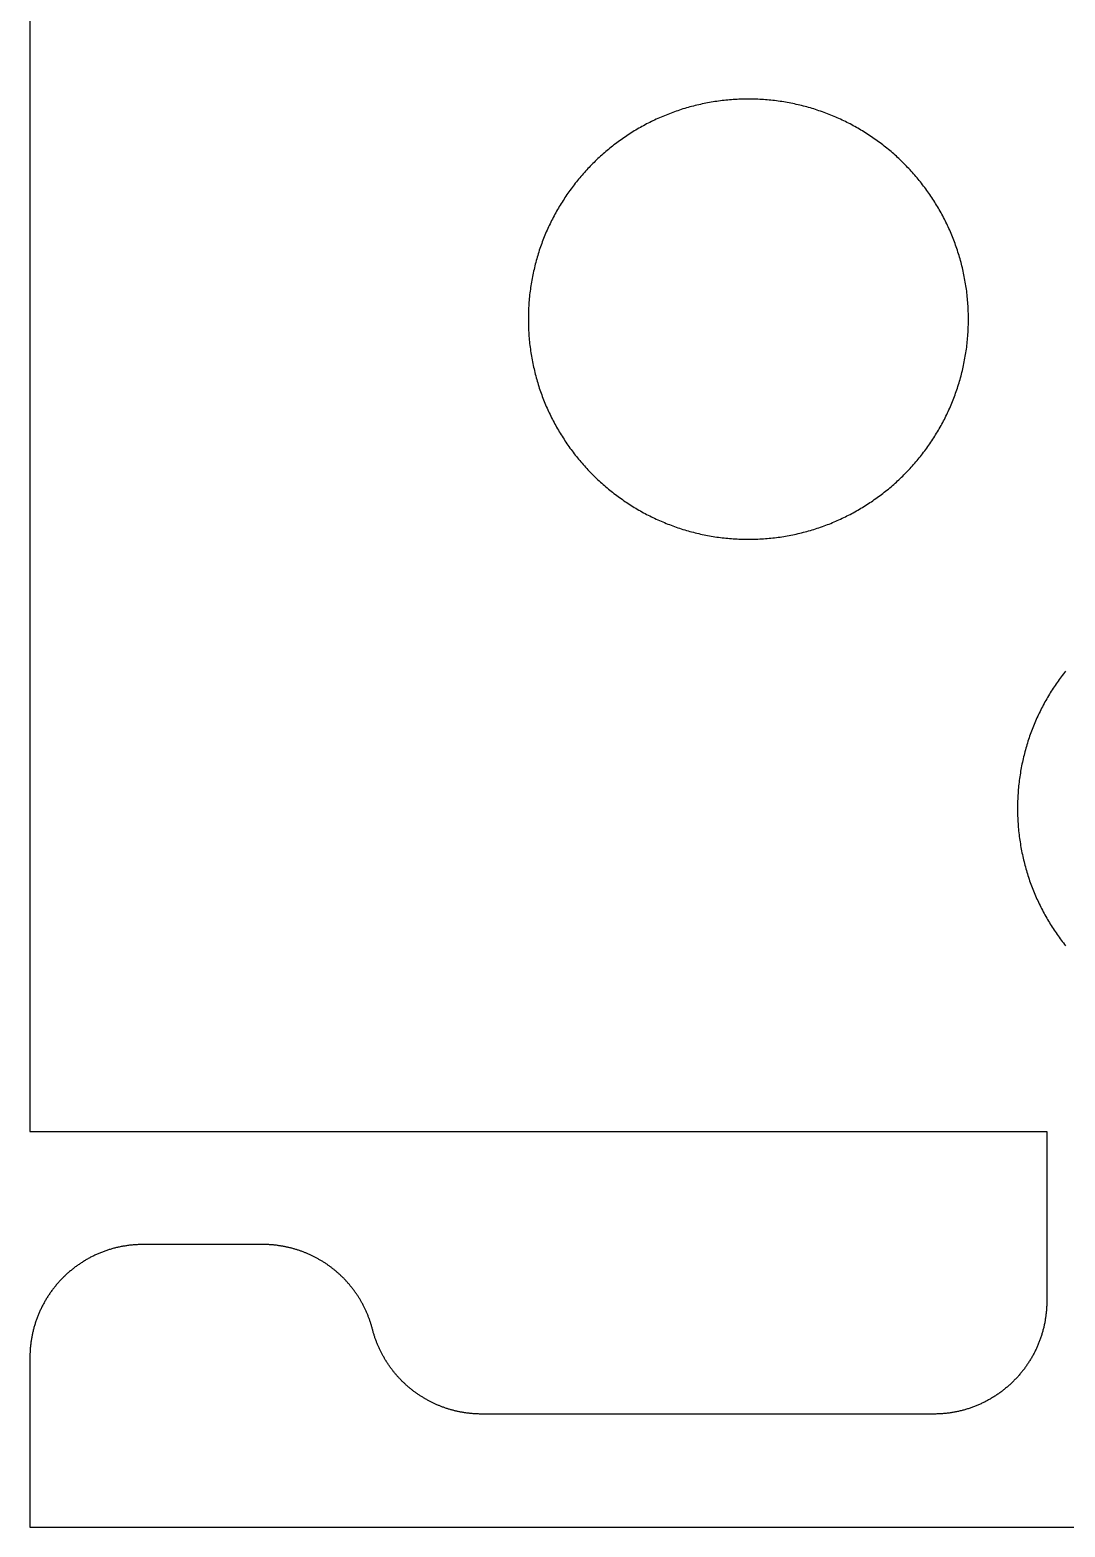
# Model space of a CAD drawing. Extents: x -13 to 43.9, y 40.2 to 95.2.
# Drawn here: x -13 to 5.32, y 40.25 to 66.75 of the extents above; entities that cross this region are included whole.
import ezdxf

# ---------------------------------------------------------------- set-up
doc = ezdxf.new("R2010")
doc.units = 0
doc.layers.get('0').update_dxf_attribs({"linetype": 'CONTINUOUS'})

msp = doc.modelspace()

# ---------------------------------------------------------------- linework, layer by layer
at = {"color": 7}
for points in [[(-13, 43.25), (-13, 40.25), (33.896, 40.25), (33.896, 47.25), (40.796, 47.25), (40.796, 60.3), (43.896, 60.3), (43.896, 75.2), (40.796, 75.2), (40.796, 95.25), (18, 95.25), (18, 92.25)], [(-13, 92.25), (-13, 47.25), (5, 47.25), (5, 44.25)], [(-0.282, 65.522), (-0.316, 65.522), (-0.349, 65.521), (-0.383, 65.521), (-0.416, 65.52), (-0.449, 65.519), (-0.483, 65.517), (-0.516, 65.515), (-0.549, 65.513), (-0.582, 65.511), (-0.615, 65.508), (-0.648, 65.505), (-0.68, 65.502), (-0.713, 65.498), (-0.746, 65.495), (-0.778, 65.491), (-0.811, 65.487), (-0.843, 65.482), (-0.875, 65.477), (-0.907, 65.472), (-0.94, 65.467), (-0.972, 65.461), (-1.003, 65.455), (-1.035, 65.449), (-1.067, 65.443)], [(0.503, 65.443), (0.471, 65.449), (0.439, 65.455), (0.407, 65.461), (0.375, 65.467), (0.343, 65.472), (0.311, 65.477), (0.279, 65.482), (0.246, 65.487), (0.214, 65.491), (0.181, 65.495), (0.149, 65.498), (0.116, 65.502), (0.083, 65.505), (0.051, 65.508), (0.018, 65.511), (-0.015, 65.513), (-0.048, 65.515), (-0.082, 65.517), (-0.115, 65.519), (-0.148, 65.52), (-0.182, 65.521), (-0.215, 65.521), (-0.248, 65.522), (-0.282, 65.522)], [(-1.798, 65.216), (-1.827, 65.204), (-1.856, 65.191), (-1.885, 65.178), (-1.914, 65.165), (-1.942, 65.152), (-1.971, 65.138), (-1.999, 65.124), (-2.027, 65.11), (-2.055, 65.096), (-2.083, 65.082), (-2.111, 65.067), (-2.139, 65.052), (-2.166, 65.037), (-2.194, 65.022), (-2.221, 65.006), (-2.248, 64.99), (-2.275, 64.974), (-2.302, 64.958), (-2.328, 64.942), (-2.355, 64.925), (-2.381, 64.908), (-2.408, 64.891), (-2.434, 64.874), (-2.46, 64.857)], [(-1.067, 65.443), (-1.099, 65.436), (-1.13, 65.429), (-1.162, 65.422), (-1.193, 65.415), (-1.224, 65.407), (-1.255, 65.399), (-1.287, 65.391), (-1.318, 65.383), (-1.348, 65.374), (-1.379, 65.365), (-1.41, 65.356), (-1.44, 65.347), (-1.471, 65.337), (-1.501, 65.328), (-1.531, 65.317), (-1.561, 65.307), (-1.591, 65.297), (-1.621, 65.286), (-1.651, 65.275), (-1.681, 65.263), (-1.71, 65.252), (-1.74, 65.24), (-1.769, 65.228), (-1.798, 65.216)], [(1.234, 65.216), (1.205, 65.228), (1.176, 65.24), (1.146, 65.252), (1.117, 65.263), (1.087, 65.275), (1.057, 65.286), (1.027, 65.297), (0.997, 65.307), (0.967, 65.317), (0.937, 65.328), (0.907, 65.337), (0.876, 65.347), (0.846, 65.356), (0.815, 65.365), (0.784, 65.374), (0.753, 65.383), (0.722, 65.391), (0.691, 65.399), (0.66, 65.407), (0.629, 65.415), (0.598, 65.422), (0.566, 65.429), (0.535, 65.436), (0.503, 65.443)], [(1.896, 64.857), (1.87, 64.874), (1.844, 64.891), (1.817, 64.908), (1.791, 64.925), (1.764, 64.942), (1.738, 64.958), (1.711, 64.974), (1.684, 64.99), (1.657, 65.006), (1.629, 65.022), (1.602, 65.037), (1.575, 65.052), (1.547, 65.067), (1.519, 65.082), (1.491, 65.096), (1.463, 65.11), (1.435, 65.124), (1.407, 65.138), (1.378, 65.152), (1.35, 65.165), (1.321, 65.178), (1.292, 65.191), (1.263, 65.204), (1.234, 65.216)], [(-2.46, 64.857), (-2.486, 64.839), (-2.511, 64.821), (-2.537, 64.803), (-2.562, 64.785), (-2.587, 64.767), (-2.613, 64.748), (-2.637, 64.729), (-2.662, 64.71), (-2.687, 64.691), (-2.711, 64.672), (-2.736, 64.652), (-2.76, 64.633), (-2.784, 64.613), (-2.807, 64.593), (-2.831, 64.572), (-2.855, 64.552), (-2.878, 64.531), (-2.901, 64.51), (-2.924, 64.489), (-2.947, 64.468), (-2.969, 64.447), (-2.992, 64.425), (-3.014, 64.403), (-3.036, 64.381)], [(2.472, 64.381), (2.45, 64.403), (2.428, 64.425), (2.405, 64.447), (2.383, 64.468), (2.36, 64.489), (2.337, 64.51), (2.314, 64.531), (2.29, 64.552), (2.267, 64.572), (2.243, 64.593), (2.219, 64.613), (2.196, 64.633), (2.171, 64.652), (2.147, 64.672), (2.123, 64.691), (2.098, 64.71), (2.073, 64.729), (2.048, 64.748), (2.023, 64.767), (1.998, 64.785), (1.973, 64.803), (1.947, 64.821), (1.921, 64.839), (1.896, 64.857)], [(-3.036, 64.381), (-3.058, 64.359), (-3.08, 64.337), (-3.102, 64.314), (-3.123, 64.292), (-3.144, 64.269), (-3.165, 64.246), (-3.186, 64.223), (-3.207, 64.2), (-3.227, 64.176), (-3.248, 64.152), (-3.268, 64.129), (-3.288, 64.105), (-3.307, 64.081), (-3.327, 64.056), (-3.346, 64.032), (-3.366, 64.007), (-3.384, 63.982), (-3.403, 63.958), (-3.422, 63.932), (-3.44, 63.907), (-3.458, 63.882), (-3.476, 63.856), (-3.494, 63.831), (-3.512, 63.805)], [(2.948, 63.805), (2.93, 63.831), (2.912, 63.856), (2.894, 63.882), (2.876, 63.907), (2.858, 63.932), (2.839, 63.958), (2.82, 63.982), (2.801, 64.007), (2.782, 64.032), (2.763, 64.056), (2.743, 64.081), (2.723, 64.105), (2.704, 64.129), (2.683, 64.152), (2.663, 64.176), (2.643, 64.2), (2.622, 64.223), (2.601, 64.246), (2.58, 64.269), (2.559, 64.292), (2.537, 64.314), (2.516, 64.337), (2.494, 64.359), (2.472, 64.381)], [(-3.512, 63.805), (-3.529, 63.779), (-3.546, 63.753), (-3.563, 63.726), (-3.58, 63.7), (-3.597, 63.673), (-3.613, 63.647), (-3.629, 63.62), (-3.645, 63.593), (-3.661, 63.566), (-3.677, 63.539), (-3.692, 63.511), (-3.707, 63.484), (-3.722, 63.456), (-3.737, 63.428), (-3.751, 63.4), (-3.765, 63.372), (-3.779, 63.344), (-3.793, 63.316), (-3.807, 63.287), (-3.82, 63.259), (-3.833, 63.23), (-3.846, 63.201), (-3.859, 63.172), (-3.871, 63.143)], [(3.307, 63.143), (3.294, 63.172), (3.282, 63.201), (3.269, 63.23), (3.256, 63.259), (3.242, 63.287), (3.229, 63.316), (3.215, 63.344), (3.201, 63.372), (3.187, 63.4), (3.172, 63.428), (3.158, 63.456), (3.143, 63.484), (3.128, 63.511), (3.112, 63.539), (3.097, 63.566), (3.081, 63.593), (3.065, 63.62), (3.049, 63.647), (3.033, 63.673), (3.016, 63.7), (2.999, 63.726), (2.982, 63.753), (2.965, 63.779), (2.948, 63.805)], [(-3.871, 63.143), (-3.883, 63.114), (-3.895, 63.085), (-3.907, 63.055), (-3.918, 63.026), (-3.93, 62.996), (-3.941, 62.966), (-3.952, 62.936), (-3.962, 62.906), (-3.972, 62.876), (-3.983, 62.846), (-3.992, 62.816), (-4.002, 62.785), (-4.011, 62.755), (-4.02, 62.724), (-4.029, 62.693), (-4.038, 62.663), (-4.046, 62.632), (-4.054, 62.6), (-4.062, 62.569), (-4.07, 62.538), (-4.077, 62.507), (-4.084, 62.475), (-4.091, 62.444), (-4.098, 62.412)], [(3.534, 62.412), (3.527, 62.444), (3.52, 62.475), (3.513, 62.507), (3.506, 62.538), (3.498, 62.569), (3.49, 62.6), (3.482, 62.632), (3.474, 62.663), (3.465, 62.693), (3.456, 62.724), (3.447, 62.755), (3.438, 62.785), (3.428, 62.816), (3.418, 62.846), (3.408, 62.876), (3.398, 62.906), (3.387, 62.936), (3.377, 62.966), (3.366, 62.996), (3.354, 63.026), (3.343, 63.055), (3.331, 63.085), (3.319, 63.114), (3.307, 63.143)], [(-4.098, 62.412), (-4.104, 62.38), (-4.11, 62.348), (-4.116, 62.317), (-4.122, 62.285), (-4.127, 62.252), (-4.132, 62.22), (-4.137, 62.188), (-4.142, 62.156), (-4.146, 62.123), (-4.15, 62.091), (-4.154, 62.058), (-4.157, 62.025), (-4.16, 61.993), (-4.163, 61.96), (-4.166, 61.927), (-4.168, 61.894), (-4.17, 61.861), (-4.172, 61.828), (-4.174, 61.794), (-4.175, 61.761), (-4.176, 61.728), (-4.177, 61.694), (-4.177, 61.661), (-4.177, 61.627)], [(3.613, 61.627), (3.613, 61.661), (3.612, 61.694), (3.612, 61.728), (3.611, 61.761), (3.609, 61.794), (3.608, 61.828), (3.606, 61.861), (3.604, 61.894), (3.602, 61.927), (3.599, 61.96), (3.596, 61.993), (3.593, 62.025), (3.589, 62.058), (3.586, 62.091), (3.582, 62.123), (3.577, 62.156), (3.573, 62.188), (3.568, 62.22), (3.563, 62.252), (3.558, 62.285), (3.552, 62.317), (3.546, 62.348), (3.54, 62.38), (3.534, 62.412)], [(-4.177, 61.627), (-4.177, 61.593), (-4.177, 61.56), (-4.176, 61.527), (-4.175, 61.493), (-4.174, 61.46), (-4.172, 61.427), (-4.17, 61.393), (-4.168, 61.36), (-4.166, 61.327), (-4.163, 61.294), (-4.16, 61.262), (-4.157, 61.229), (-4.154, 61.196), (-4.15, 61.164), (-4.146, 61.131), (-4.142, 61.099), (-4.137, 61.066), (-4.132, 61.034), (-4.127, 61.002), (-4.122, 60.97), (-4.116, 60.938), (-4.11, 60.906), (-4.104, 60.874), (-4.098, 60.842)], [(3.534, 60.842), (3.54, 60.874), (3.546, 60.906), (3.552, 60.938), (3.558, 60.97), (3.563, 61.002), (3.568, 61.034), (3.573, 61.066), (3.577, 61.099), (3.582, 61.131), (3.586, 61.164), (3.589, 61.196), (3.593, 61.229), (3.596, 61.262), (3.599, 61.294), (3.602, 61.327), (3.604, 61.36), (3.606, 61.393), (3.608, 61.427), (3.609, 61.46), (3.611, 61.493), (3.612, 61.527), (3.612, 61.56), (3.613, 61.593), (3.613, 61.627)], [(-4.098, 60.842), (-4.091, 60.81), (-4.084, 60.779), (-4.077, 60.747), (-4.07, 60.716), (-4.062, 60.685), (-4.054, 60.654), (-4.046, 60.623), (-4.038, 60.592), (-4.029, 60.561), (-4.02, 60.53), (-4.011, 60.499), (-4.002, 60.469), (-3.992, 60.438), (-3.983, 60.408), (-3.972, 60.378), (-3.962, 60.348), (-3.952, 60.318), (-3.941, 60.288), (-3.93, 60.258), (-3.918, 60.228), (-3.907, 60.199), (-3.895, 60.169), (-3.883, 60.14), (-3.871, 60.111)], [(3.307, 60.111), (3.319, 60.14), (3.331, 60.169), (3.343, 60.199), (3.354, 60.228), (3.366, 60.258), (3.377, 60.288), (3.387, 60.318), (3.398, 60.348), (3.408, 60.378), (3.418, 60.408), (3.428, 60.438), (3.438, 60.469), (3.447, 60.499), (3.456, 60.53), (3.465, 60.561), (3.474, 60.592), (3.482, 60.623), (3.49, 60.654), (3.498, 60.685), (3.506, 60.716), (3.513, 60.747), (3.52, 60.779), (3.527, 60.81), (3.534, 60.842)], [(-3.871, 60.111), (-3.859, 60.082), (-3.846, 60.053), (-3.833, 60.024), (-3.82, 59.995), (-3.807, 59.967), (-3.793, 59.938), (-3.779, 59.91), (-3.765, 59.882), (-3.751, 59.854), (-3.737, 59.826), (-3.722, 59.798), (-3.707, 59.77), (-3.692, 59.743), (-3.677, 59.716), (-3.661, 59.688), (-3.645, 59.661), (-3.629, 59.634), (-3.613, 59.607), (-3.597, 59.581), (-3.58, 59.554), (-3.563, 59.528), (-3.546, 59.501), (-3.529, 59.475), (-3.512, 59.449)], [(2.948, 59.449), (2.965, 59.475), (2.982, 59.501), (2.999, 59.528), (3.016, 59.554), (3.033, 59.581), (3.049, 59.607), (3.065, 59.634), (3.081, 59.661), (3.097, 59.688), (3.112, 59.716), (3.128, 59.743), (3.143, 59.77), (3.158, 59.798), (3.172, 59.826), (3.187, 59.854), (3.201, 59.882), (3.215, 59.91), (3.229, 59.938), (3.242, 59.967), (3.256, 59.995), (3.269, 60.024), (3.282, 60.053), (3.294, 60.082), (3.307, 60.111)], [(-3.512, 59.449), (-3.494, 59.424), (-3.476, 59.398), (-3.458, 59.372), (-3.44, 59.347), (-3.422, 59.322), (-3.403, 59.297), (-3.384, 59.272), (-3.366, 59.247), (-3.346, 59.222), (-3.327, 59.198), (-3.307, 59.174), (-3.288, 59.149), (-3.268, 59.126), (-3.248, 59.102), (-3.227, 59.078), (-3.207, 59.055), (-3.186, 59.031), (-3.165, 59.008), (-3.144, 58.985), (-3.123, 58.962), (-3.102, 58.94), (-3.08, 58.917), (-3.058, 58.895), (-3.036, 58.873)], [(2.472, 58.873), (2.494, 58.895), (2.516, 58.917), (2.537, 58.94), (2.559, 58.962), (2.58, 58.985), (2.601, 59.008), (2.622, 59.031), (2.643, 59.055), (2.663, 59.078), (2.683, 59.102), (2.704, 59.126), (2.723, 59.149), (2.743, 59.174), (2.763, 59.198), (2.782, 59.222), (2.801, 59.247), (2.82, 59.272), (2.839, 59.297), (2.858, 59.322), (2.876, 59.347), (2.894, 59.372), (2.912, 59.398), (2.93, 59.424), (2.948, 59.449)], [(-3.036, 58.873), (-3.014, 58.851), (-2.992, 58.829), (-2.969, 58.808), (-2.947, 58.786), (-2.924, 58.765), (-2.901, 58.744), (-2.878, 58.723), (-2.855, 58.702), (-2.831, 58.682), (-2.807, 58.662), (-2.784, 58.641), (-2.76, 58.621), (-2.736, 58.602), (-2.711, 58.582), (-2.687, 58.563), (-2.662, 58.544), (-2.637, 58.525), (-2.613, 58.506), (-2.587, 58.487), (-2.562, 58.469), (-2.537, 58.451), (-2.511, 58.433), (-2.486, 58.415), (-2.46, 58.397)], [(1.896, 58.397), (1.921, 58.415), (1.947, 58.433), (1.973, 58.451), (1.998, 58.469), (2.023, 58.487), (2.048, 58.506), (2.073, 58.525), (2.098, 58.544), (2.123, 58.563), (2.147, 58.582), (2.171, 58.602), (2.196, 58.621), (2.219, 58.641), (2.243, 58.662), (2.267, 58.682), (2.29, 58.702), (2.314, 58.723), (2.337, 58.744), (2.36, 58.765), (2.383, 58.786), (2.405, 58.808), (2.428, 58.829), (2.45, 58.851), (2.472, 58.873)], [(-2.46, 58.397), (-2.434, 58.38), (-2.408, 58.363), (-2.381, 58.346), (-2.355, 58.329), (-2.328, 58.312), (-2.302, 58.296), (-2.275, 58.28), (-2.248, 58.264), (-2.221, 58.248), (-2.194, 58.233), (-2.166, 58.217), (-2.139, 58.202), (-2.111, 58.187), (-2.083, 58.173), (-2.055, 58.158), (-2.027, 58.144), (-1.999, 58.13), (-1.971, 58.116), (-1.942, 58.103), (-1.914, 58.089), (-1.885, 58.076), (-1.856, 58.063), (-1.827, 58.051), (-1.798, 58.038)], [(1.234, 58.038), (1.263, 58.051), (1.292, 58.063), (1.321, 58.076), (1.35, 58.089), (1.378, 58.103), (1.407, 58.116), (1.435, 58.13), (1.463, 58.144), (1.491, 58.158), (1.519, 58.173), (1.547, 58.187), (1.575, 58.202), (1.602, 58.217), (1.629, 58.233), (1.657, 58.248), (1.684, 58.264), (1.711, 58.28), (1.738, 58.296), (1.764, 58.312), (1.791, 58.329), (1.817, 58.346), (1.844, 58.363), (1.87, 58.38), (1.896, 58.397)], [(-1.798, 58.038), (-1.769, 58.026), (-1.74, 58.014), (-1.71, 58.002), (-1.681, 57.991), (-1.651, 57.979), (-1.621, 57.968), (-1.591, 57.958), (-1.561, 57.947), (-1.531, 57.937), (-1.501, 57.927), (-1.471, 57.917), (-1.44, 57.907), (-1.41, 57.898), (-1.379, 57.889), (-1.348, 57.88), (-1.318, 57.871), (-1.287, 57.863), (-1.255, 57.855), (-1.224, 57.847), (-1.193, 57.839), (-1.162, 57.832), (-1.13, 57.825), (-1.099, 57.818), (-1.067, 57.811)], [(0.503, 57.811), (0.535, 57.818), (0.566, 57.825), (0.598, 57.832), (0.629, 57.839), (0.66, 57.847), (0.691, 57.855), (0.722, 57.863), (0.753, 57.871), (0.784, 57.88), (0.815, 57.889), (0.846, 57.898), (0.876, 57.907), (0.907, 57.917), (0.937, 57.927), (0.967, 57.937), (0.997, 57.947), (1.027, 57.958), (1.057, 57.968), (1.087, 57.979), (1.117, 57.991), (1.146, 58.002), (1.176, 58.014), (1.205, 58.026), (1.234, 58.038)], [(-1.067, 57.811), (-1.035, 57.805), (-1.003, 57.799), (-0.972, 57.793), (-0.94, 57.787), (-0.907, 57.782), (-0.875, 57.777), (-0.843, 57.772), (-0.811, 57.768), (-0.778, 57.763), (-0.746, 57.759), (-0.713, 57.756), (-0.68, 57.752), (-0.648, 57.749), (-0.615, 57.746), (-0.582, 57.743), (-0.549, 57.741), (-0.516, 57.739), (-0.483, 57.737), (-0.449, 57.736), (-0.416, 57.734), (-0.383, 57.733), (-0.349, 57.733), (-0.316, 57.732), (-0.282, 57.732)], [(-0.282, 57.732), (-0.248, 57.732), (-0.215, 57.733), (-0.182, 57.733), (-0.148, 57.734), (-0.115, 57.736), (-0.082, 57.737), (-0.048, 57.739), (-0.015, 57.741), (0.018, 57.743), (0.051, 57.746), (0.083, 57.749), (0.116, 57.752), (0.149, 57.756), (0.181, 57.759), (0.214, 57.763), (0.246, 57.768), (0.279, 57.772), (0.311, 57.777), (0.343, 57.782), (0.375, 57.787), (0.407, 57.793), (0.439, 57.799), (0.471, 57.805), (0.503, 57.811)], [(5.332, 55.397), (5.313, 55.373), (5.294, 55.348), (5.275, 55.323), (5.256, 55.298), (5.237, 55.273), (5.219, 55.248), (5.201, 55.223), (5.183, 55.197), (5.165, 55.171), (5.147, 55.146)], [(5.147, 55.146), (5.13, 55.12), (5.113, 55.094), (5.096, 55.067), (5.079, 55.041), (5.062, 55.014), (5.046, 54.988), (5.03, 54.961), (5.014, 54.934), (4.998, 54.907), (4.983, 54.879), (4.967, 54.852), (4.952, 54.825), (4.937, 54.797), (4.923, 54.769), (4.908, 54.741), (4.894, 54.713), (4.88, 54.685), (4.866, 54.657), (4.853, 54.628), (4.839, 54.6), (4.826, 54.571), (4.813, 54.542), (4.801, 54.513), (4.788, 54.484)], [(4.788, 54.484), (4.776, 54.455), (4.764, 54.426), (4.752, 54.396), (4.741, 54.367), (4.729, 54.337), (4.718, 54.307), (4.708, 54.277), (4.697, 54.247), (4.687, 54.217), (4.677, 54.187), (4.667, 54.157), (4.657, 54.126), (4.648, 54.096), (4.639, 54.065), (4.63, 54.034), (4.621, 54.003), (4.613, 53.972), (4.605, 53.941), (4.597, 53.91), (4.589, 53.879), (4.582, 53.848), (4.575, 53.816), (4.568, 53.785), (4.561, 53.753)], [(4.561, 53.753), (4.555, 53.721), (4.549, 53.689), (4.543, 53.657), (4.537, 53.625), (4.532, 53.593), (4.527, 53.561), (4.522, 53.529), (4.518, 53.496), (4.513, 53.464), (4.509, 53.431), (4.506, 53.399), (4.502, 53.366), (4.499, 53.333), (4.496, 53.301), (4.493, 53.268), (4.491, 53.235), (4.489, 53.202), (4.487, 53.168), (4.486, 53.135), (4.484, 53.102), (4.483, 53.068), (4.483, 53.035), (4.482, 53.002), (4.482, 52.968)], [(4.482, 52.968), (4.482, 52.934), (4.483, 52.901), (4.483, 52.867), (4.484, 52.834), (4.486, 52.801), (4.487, 52.767), (4.489, 52.734), (4.491, 52.701), (4.493, 52.668), (4.496, 52.635), (4.499, 52.602), (4.502, 52.57), (4.506, 52.537), (4.509, 52.504), (4.513, 52.472), (4.518, 52.439), (4.522, 52.407), (4.527, 52.375), (4.532, 52.343), (4.537, 52.31), (4.543, 52.278), (4.549, 52.247), (4.555, 52.215), (4.561, 52.183)], [(4.561, 52.183), (4.568, 52.151), (4.575, 52.12), (4.582, 52.088), (4.589, 52.057), (4.597, 52.026), (4.605, 51.995), (4.613, 51.963), (4.621, 51.932), (4.63, 51.902), (4.639, 51.871), (4.648, 51.84), (4.657, 51.81), (4.667, 51.779), (4.677, 51.749), (4.687, 51.719), (4.697, 51.689), (4.708, 51.659), (4.718, 51.629), (4.729, 51.599), (4.741, 51.569), (4.752, 51.54), (4.764, 51.51), (4.776, 51.481), (4.788, 51.452)], [(4.788, 51.452), (4.801, 51.423), (4.813, 51.394), (4.826, 51.365), (4.839, 51.336), (4.853, 51.308), (4.866, 51.279), (4.88, 51.251), (4.894, 51.223), (4.908, 51.195), (4.923, 51.167), (4.937, 51.139), (4.952, 51.111), (4.967, 51.084), (4.983, 51.056), (4.998, 51.029), (5.014, 51.002), (5.03, 50.975), (5.046, 50.948), (5.062, 50.922), (5.079, 50.895), (5.096, 50.869), (5.113, 50.842), (5.13, 50.816), (5.147, 50.79)], [(5.147, 50.79), (5.165, 50.764), (5.183, 50.739), (5.201, 50.713), (5.219, 50.688), (5.237, 50.663), (5.256, 50.637), (5.275, 50.613), (5.294, 50.588), (5.313, 50.563), (5.332, 50.539)], [(-11.778, 45.093), (-11.793, 45.086), (-11.808, 45.08), (-11.823, 45.073), (-11.838, 45.067), (-11.852, 45.06), (-11.867, 45.053), (-11.882, 45.046), (-11.896, 45.039), (-11.911, 45.031), (-11.925, 45.024), (-11.939, 45.016), (-11.953, 45.009), (-11.967, 45.001), (-11.982, 44.993), (-11.996, 44.985), (-12.009, 44.977), (-12.023, 44.969), (-12.037, 44.96), (-12.051, 44.952), (-12.064, 44.944), (-12.078, 44.935), (-12.091, 44.926), (-12.105, 44.917), (-12.118, 44.908)], [(-11.403, 45.209), (-11.419, 45.206), (-11.436, 45.202), (-11.452, 45.199), (-11.468, 45.195), (-11.484, 45.191), (-11.5, 45.187), (-11.516, 45.183), (-11.532, 45.179), (-11.548, 45.174), (-11.563, 45.17), (-11.579, 45.165), (-11.595, 45.16), (-11.61, 45.155), (-11.626, 45.15), (-11.641, 45.145), (-11.657, 45.14), (-11.672, 45.134), (-11.688, 45.129), (-11.703, 45.123), (-11.718, 45.117), (-11.733, 45.111), (-11.748, 45.105), (-11.764, 45.099), (-11.778, 45.093)], [(-11, 45.25), (-11.017, 45.25), (-11.034, 45.25), (-11.052, 45.249), (-11.069, 45.249), (-11.086, 45.248), (-11.103, 45.247), (-11.12, 45.246), (-11.137, 45.245), (-11.154, 45.244), (-11.171, 45.243), (-11.188, 45.241), (-11.204, 45.24), (-11.221, 45.238), (-11.238, 45.236), (-11.255, 45.234), (-11.271, 45.232), (-11.288, 45.229), (-11.305, 45.227), (-11.321, 45.224), (-11.338, 45.222), (-11.354, 45.219), (-11.37, 45.216), (-11.387, 45.213), (-11.403, 45.209)], [(-8.873, 45.25), (-11, 45.25)], [(-8.537, 45.222), (-8.551, 45.224), (-8.565, 45.226), (-8.578, 45.228), (-8.592, 45.23), (-8.606, 45.232), (-8.62, 45.234), (-8.634, 45.236), (-8.648, 45.237), (-8.662, 45.239), (-8.676, 45.24), (-8.689, 45.242), (-8.703, 45.243), (-8.717, 45.244), (-8.731, 45.245), (-8.746, 45.246), (-8.76, 45.247), (-8.774, 45.248), (-8.788, 45.248), (-8.802, 45.249), (-8.816, 45.249), (-8.83, 45.25), (-8.845, 45.25), (-8.859, 45.25), (-8.873, 45.25)], [(-8.218, 45.14), (-8.231, 45.144), (-8.244, 45.149), (-8.257, 45.153), (-8.27, 45.157), (-8.283, 45.161), (-8.296, 45.165), (-8.309, 45.169), (-8.322, 45.173), (-8.335, 45.177), (-8.349, 45.18), (-8.362, 45.184), (-8.375, 45.187), (-8.388, 45.191), (-8.402, 45.194), (-8.415, 45.197), (-8.429, 45.2), (-8.442, 45.203), (-8.456, 45.206), (-8.469, 45.209), (-8.483, 45.212), (-8.496, 45.214), (-8.51, 45.217), (-8.524, 45.219), (-8.537, 45.222)], [(-7.92, 45.008), (-7.932, 45.015), (-7.943, 45.021), (-7.956, 45.027), (-7.968, 45.033), (-7.98, 45.04), (-7.992, 45.046), (-8.004, 45.051), (-8.016, 45.057), (-8.029, 45.063), (-8.041, 45.069), (-8.053, 45.074), (-8.066, 45.08), (-8.078, 45.085), (-8.091, 45.091), (-8.103, 45.096), (-8.116, 45.101), (-8.128, 45.106), (-8.141, 45.111), (-8.154, 45.116), (-8.166, 45.121), (-8.179, 45.126), (-8.192, 45.131), (-8.205, 45.135), (-8.218, 45.14)], [(-12.118, 44.908), (-12.131, 44.899), (-12.145, 44.89), (-12.158, 44.881), (-12.171, 44.872), (-12.184, 44.862), (-12.197, 44.853), (-12.209, 44.843), (-12.222, 44.833), (-12.235, 44.823), (-12.247, 44.813), (-12.26, 44.803), (-12.272, 44.793), (-12.284, 44.783), (-12.297, 44.773), (-12.309, 44.762), (-12.321, 44.752), (-12.333, 44.741), (-12.345, 44.73), (-12.357, 44.72), (-12.368, 44.709), (-12.38, 44.698), (-12.391, 44.687), (-12.403, 44.675), (-12.414, 44.664)], [(-7.648, 44.831), (-7.659, 44.839), (-7.67, 44.848), (-7.681, 44.856), (-7.691, 44.864), (-7.702, 44.872), (-7.713, 44.879), (-7.724, 44.887), (-7.735, 44.895), (-7.747, 44.903), (-7.758, 44.91), (-7.769, 44.918), (-7.78, 44.925), (-7.792, 44.932), (-7.803, 44.94), (-7.814, 44.947), (-7.826, 44.954), (-7.837, 44.961), (-7.849, 44.968), (-7.861, 44.975), (-7.872, 44.982), (-7.884, 44.988), (-7.896, 44.995), (-7.908, 45.002), (-7.92, 45.008)], [(-7.409, 44.613), (-7.418, 44.623), (-7.428, 44.632), (-7.437, 44.642), (-7.446, 44.652), (-7.456, 44.661), (-7.465, 44.671), (-7.475, 44.68), (-7.485, 44.69), (-7.495, 44.699), (-7.504, 44.708), (-7.514, 44.718), (-7.524, 44.727), (-7.534, 44.736), (-7.544, 44.745), (-7.554, 44.754), (-7.565, 44.763), (-7.575, 44.772), (-7.585, 44.78), (-7.596, 44.789), (-7.606, 44.797), (-7.616, 44.806), (-7.627, 44.814), (-7.638, 44.823), (-7.648, 44.831)], [(-12.414, 44.664), (-12.425, 44.653), (-12.437, 44.641), (-12.448, 44.63), (-12.459, 44.618), (-12.47, 44.607), (-12.48, 44.595), (-12.491, 44.583), (-12.502, 44.571), (-12.512, 44.559), (-12.523, 44.547), (-12.533, 44.534), (-12.543, 44.522), (-12.553, 44.51), (-12.563, 44.497), (-12.573, 44.485), (-12.583, 44.472), (-12.593, 44.459), (-12.603, 44.447), (-12.612, 44.434), (-12.622, 44.421), (-12.631, 44.408), (-12.64, 44.395), (-12.649, 44.381), (-12.658, 44.368)], [(-7.207, 44.357), (-7.215, 44.368), (-7.222, 44.38), (-7.23, 44.391), (-7.238, 44.402), (-7.246, 44.413), (-7.254, 44.424), (-7.262, 44.435), (-7.27, 44.446), (-7.278, 44.457), (-7.286, 44.468), (-7.295, 44.478), (-7.303, 44.489), (-7.311, 44.5), (-7.32, 44.51), (-7.329, 44.521), (-7.337, 44.531), (-7.346, 44.542), (-7.355, 44.552), (-7.364, 44.562), (-7.373, 44.573), (-7.382, 44.583), (-7.391, 44.593), (-7.4, 44.603), (-7.409, 44.613)], [(-12.658, 44.368), (-12.667, 44.355), (-12.676, 44.341), (-12.685, 44.328), (-12.694, 44.314), (-12.702, 44.301), (-12.71, 44.287), (-12.719, 44.273), (-12.727, 44.259), (-12.735, 44.246), (-12.743, 44.232), (-12.751, 44.217), (-12.759, 44.203), (-12.766, 44.189), (-12.774, 44.175), (-12.781, 44.161), (-12.789, 44.146), (-12.796, 44.132), (-12.803, 44.117), (-12.81, 44.102), (-12.817, 44.088), (-12.823, 44.073), (-12.83, 44.058), (-12.836, 44.043), (-12.843, 44.028)], [(-7.048, 44.068), (-7.053, 44.081), (-7.059, 44.093), (-7.065, 44.106), (-7.071, 44.118), (-7.077, 44.131), (-7.083, 44.143), (-7.089, 44.155), (-7.096, 44.168), (-7.102, 44.18), (-7.109, 44.192), (-7.115, 44.204), (-7.122, 44.216), (-7.128, 44.228), (-7.135, 44.24), (-7.142, 44.252), (-7.149, 44.264), (-7.156, 44.276), (-7.163, 44.288), (-7.17, 44.299), (-7.177, 44.311), (-7.185, 44.323), (-7.192, 44.334), (-7.199, 44.346), (-7.207, 44.357)], [(5, 44.25), (5, 44.233), (5, 44.216), (4.999, 44.198), (4.999, 44.181), (4.998, 44.164), (4.997, 44.147), (4.996, 44.13), (4.995, 44.113), (4.994, 44.096), (4.993, 44.079), (4.991, 44.062), (4.99, 44.046), (4.988, 44.029), (4.986, 44.012), (4.984, 43.995), (4.982, 43.979), (4.979, 43.962), (4.977, 43.945), (4.974, 43.929), (4.972, 43.912), (4.969, 43.896), (4.966, 43.88), (4.963, 43.863), (4.959, 43.847)], [(-12.843, 44.028), (-12.849, 44.014), (-12.855, 43.998), (-12.861, 43.983), (-12.867, 43.968), (-12.873, 43.953), (-12.879, 43.938), (-12.884, 43.922), (-12.89, 43.907), (-12.895, 43.891), (-12.9, 43.876), (-12.905, 43.86), (-12.91, 43.845), (-12.915, 43.829), (-12.92, 43.813), (-12.924, 43.798), (-12.929, 43.782), (-12.933, 43.766), (-12.937, 43.75), (-12.941, 43.734), (-12.945, 43.718), (-12.949, 43.702), (-12.952, 43.686), (-12.956, 43.669), (-12.959, 43.653)], [(-6.936, 43.75), (-6.94, 43.764), (-6.944, 43.778), (-6.948, 43.791), (-6.951, 43.805), (-6.955, 43.818), (-6.96, 43.832), (-6.964, 43.846), (-6.968, 43.859), (-6.972, 43.872), (-6.977, 43.886), (-6.981, 43.899), (-6.986, 43.912), (-6.99, 43.926), (-6.995, 43.939), (-7, 43.952), (-7.005, 43.965), (-7.01, 43.978), (-7.015, 43.991), (-7.02, 44.004), (-7.026, 44.017), (-7.031, 44.03), (-7.037, 44.043), (-7.042, 44.055), (-7.048, 44.068)], [(-6.825, 43.432), (-6.831, 43.445), (-6.836, 43.457), (-6.842, 43.47), (-6.847, 43.483), (-6.853, 43.496), (-6.858, 43.509), (-6.863, 43.522), (-6.868, 43.535), (-6.873, 43.548), (-6.878, 43.561), (-6.883, 43.574), (-6.887, 43.588), (-6.892, 43.601), (-6.896, 43.614), (-6.901, 43.628), (-6.905, 43.641), (-6.909, 43.654), (-6.913, 43.668), (-6.918, 43.682), (-6.922, 43.695), (-6.925, 43.709), (-6.929, 43.722), (-6.933, 43.736), (-6.936, 43.75)], [(4.959, 43.847), (4.956, 43.831), (4.952, 43.814), (4.949, 43.798), (4.945, 43.782), (4.941, 43.766), (4.937, 43.75), (4.933, 43.734), (4.929, 43.718), (4.924, 43.702), (4.92, 43.687), (4.915, 43.671), (4.91, 43.655), (4.905, 43.64), (4.9, 43.624), (4.895, 43.609), (4.89, 43.593), (4.884, 43.578), (4.879, 43.562), (4.873, 43.547), (4.867, 43.532), (4.861, 43.517), (4.855, 43.502), (4.849, 43.486), (4.843, 43.472)], [(-12.959, 43.653), (-12.963, 43.637), (-12.966, 43.62), (-12.969, 43.604), (-12.972, 43.588), (-12.974, 43.571), (-12.977, 43.555), (-12.979, 43.538), (-12.982, 43.521), (-12.984, 43.505), (-12.986, 43.488), (-12.988, 43.471), (-12.99, 43.454), (-12.991, 43.438), (-12.993, 43.421), (-12.994, 43.404), (-12.995, 43.387), (-12.996, 43.37), (-12.997, 43.353), (-12.998, 43.336), (-12.999, 43.319), (-12.999, 43.302), (-13, 43.284), (-13, 43.267), (-13, 43.25)], [(4.843, 43.472), (4.836, 43.457), (4.83, 43.442), (4.823, 43.427), (4.817, 43.412), (4.81, 43.398), (4.803, 43.383), (4.796, 43.368), (4.789, 43.354), (4.781, 43.339), (4.774, 43.325), (4.766, 43.311), (4.759, 43.297), (4.751, 43.283), (4.743, 43.268), (4.735, 43.254), (4.727, 43.241), (4.719, 43.227), (4.71, 43.213), (4.702, 43.199), (4.694, 43.186), (4.685, 43.172), (4.676, 43.159), (4.667, 43.145), (4.658, 43.132)], [(-6.666, 43.143), (-6.674, 43.155), (-6.681, 43.166), (-6.688, 43.177), (-6.696, 43.189), (-6.703, 43.201), (-6.71, 43.212), (-6.717, 43.224), (-6.724, 43.236), (-6.731, 43.248), (-6.738, 43.26), (-6.745, 43.272), (-6.751, 43.284), (-6.758, 43.296), (-6.764, 43.308), (-6.771, 43.32), (-6.777, 43.332), (-6.784, 43.345), (-6.79, 43.357), (-6.796, 43.369), (-6.802, 43.382), (-6.808, 43.394), (-6.814, 43.407), (-6.82, 43.419), (-6.825, 43.432)], [(-6.464, 42.887), (-6.473, 42.897), (-6.482, 42.907), (-6.491, 42.917), (-6.5, 42.927), (-6.509, 42.938), (-6.518, 42.948), (-6.527, 42.958), (-6.536, 42.969), (-6.544, 42.979), (-6.553, 42.99), (-6.562, 43), (-6.57, 43.011), (-6.578, 43.022), (-6.587, 43.032), (-6.595, 43.043), (-6.603, 43.054), (-6.611, 43.065), (-6.619, 43.076), (-6.627, 43.087), (-6.635, 43.098), (-6.643, 43.109), (-6.651, 43.12), (-6.658, 43.132), (-6.666, 43.143)], [(4.658, 43.132), (4.649, 43.119), (4.64, 43.105), (4.631, 43.092), (4.622, 43.079), (4.612, 43.066), (4.603, 43.053), (4.593, 43.041), (4.583, 43.028), (4.573, 43.015), (4.563, 43.003), (4.553, 42.99), (4.543, 42.978), (4.533, 42.966), (4.523, 42.953), (4.512, 42.941), (4.502, 42.929), (4.491, 42.917), (4.48, 42.905), (4.47, 42.893), (4.459, 42.882), (4.448, 42.87), (4.437, 42.859), (4.425, 42.847), (4.414, 42.836)], [(-6.225, 42.669), (-6.235, 42.677), (-6.246, 42.686), (-6.257, 42.694), (-6.267, 42.703), (-6.277, 42.711), (-6.288, 42.72), (-6.298, 42.728), (-6.308, 42.737), (-6.319, 42.746), (-6.329, 42.755), (-6.339, 42.764), (-6.349, 42.773), (-6.359, 42.782), (-6.369, 42.792), (-6.378, 42.801), (-6.388, 42.81), (-6.398, 42.82), (-6.408, 42.829), (-6.417, 42.839), (-6.427, 42.848), (-6.436, 42.858), (-6.445, 42.868), (-6.455, 42.877), (-6.464, 42.887)], [(-5.953, 42.492), (-5.965, 42.498), (-5.977, 42.505), (-5.989, 42.512), (-6.001, 42.518), (-6.012, 42.525), (-6.024, 42.532), (-6.036, 42.539), (-6.047, 42.546), (-6.059, 42.553), (-6.07, 42.56), (-6.081, 42.568), (-6.093, 42.575), (-6.104, 42.582), (-6.115, 42.59), (-6.126, 42.597), (-6.138, 42.605), (-6.149, 42.613), (-6.16, 42.621), (-6.171, 42.628), (-6.182, 42.636), (-6.192, 42.644), (-6.203, 42.652), (-6.214, 42.661), (-6.225, 42.669)], [(4.414, 42.836), (4.403, 42.825), (4.391, 42.813), (4.38, 42.802), (4.368, 42.791), (4.357, 42.78), (4.345, 42.77), (4.333, 42.759), (4.321, 42.748), (4.309, 42.738), (4.297, 42.727), (4.284, 42.717), (4.272, 42.707), (4.26, 42.697), (4.247, 42.687), (4.235, 42.677), (4.222, 42.667), (4.209, 42.657), (4.197, 42.647), (4.184, 42.638), (4.171, 42.628), (4.158, 42.619), (4.145, 42.61), (4.131, 42.601), (4.118, 42.592)], [(-5.655, 42.36), (-5.668, 42.365), (-5.681, 42.369), (-5.694, 42.374), (-5.707, 42.379), (-5.719, 42.384), (-5.732, 42.389), (-5.745, 42.394), (-5.757, 42.399), (-5.77, 42.404), (-5.782, 42.409), (-5.795, 42.415), (-5.807, 42.42), (-5.82, 42.426), (-5.832, 42.431), (-5.844, 42.437), (-5.857, 42.443), (-5.869, 42.449), (-5.881, 42.454), (-5.893, 42.46), (-5.905, 42.467), (-5.917, 42.473), (-5.929, 42.479), (-5.941, 42.485), (-5.953, 42.492)], [(3.778, 42.407), (3.764, 42.401), (3.748, 42.395), (3.733, 42.389), (3.718, 42.383), (3.703, 42.377), (3.688, 42.371), (3.672, 42.366), (3.657, 42.36), (3.641, 42.355), (3.626, 42.35), (3.61, 42.345), (3.595, 42.34), (3.579, 42.335), (3.563, 42.33), (3.548, 42.326), (3.532, 42.321), (3.516, 42.317), (3.5, 42.313), (3.484, 42.309), (3.468, 42.305), (3.452, 42.301), (3.436, 42.298), (3.419, 42.294), (3.403, 42.291)], [(4.118, 42.592), (4.105, 42.583), (4.091, 42.574), (4.078, 42.565), (4.064, 42.556), (4.051, 42.548), (4.037, 42.54), (4.023, 42.531), (4.009, 42.523), (3.996, 42.515), (3.982, 42.507), (3.967, 42.499), (3.953, 42.491), (3.939, 42.484), (3.925, 42.476), (3.911, 42.469), (3.896, 42.461), (3.882, 42.454), (3.867, 42.447), (3.852, 42.44), (3.838, 42.433), (3.823, 42.427), (3.808, 42.42), (3.793, 42.414), (3.778, 42.407)], [(-5.336, 42.278), (-5.349, 42.281), (-5.363, 42.283), (-5.377, 42.286), (-5.39, 42.288), (-5.404, 42.291), (-5.417, 42.294), (-5.431, 42.297), (-5.444, 42.3), (-5.458, 42.303), (-5.471, 42.306), (-5.484, 42.309), (-5.498, 42.313), (-5.511, 42.316), (-5.524, 42.32), (-5.538, 42.323), (-5.551, 42.327), (-5.564, 42.331), (-5.577, 42.335), (-5.59, 42.339), (-5.603, 42.343), (-5.616, 42.347), (-5.629, 42.351), (-5.642, 42.356), (-5.655, 42.36)], [(-5, 42.25), (-5.014, 42.25), (-5.028, 42.25), (-5.043, 42.25), (-5.057, 42.251), (-5.071, 42.251), (-5.085, 42.252), (-5.099, 42.252), (-5.113, 42.253), (-5.127, 42.254), (-5.141, 42.255), (-5.156, 42.256), (-5.17, 42.257), (-5.184, 42.258), (-5.197, 42.26), (-5.211, 42.261), (-5.225, 42.263), (-5.239, 42.264), (-5.253, 42.266), (-5.267, 42.268), (-5.281, 42.27), (-5.295, 42.272), (-5.308, 42.274), (-5.322, 42.276), (-5.336, 42.278)], [(3, 42.25), (-5, 42.25)], [(3.403, 42.291), (3.387, 42.287), (3.37, 42.284), (3.354, 42.281), (3.338, 42.278), (3.321, 42.276), (3.305, 42.273), (3.288, 42.271), (3.271, 42.268), (3.255, 42.266), (3.238, 42.264), (3.221, 42.262), (3.204, 42.26), (3.188, 42.259), (3.171, 42.257), (3.154, 42.256), (3.137, 42.255), (3.12, 42.254), (3.103, 42.253), (3.086, 42.252), (3.069, 42.251), (3.052, 42.251), (3.034, 42.25), (3.017, 42.25), (3, 42.25)]]:
    msp.add_lwpolyline(points, dxfattribs=at)
msp.add_lwpolyline([(3.613, 61.627), (3.613, 61.627)], close=True, dxfattribs=at)

doc.saveas('drawing.dxf')
